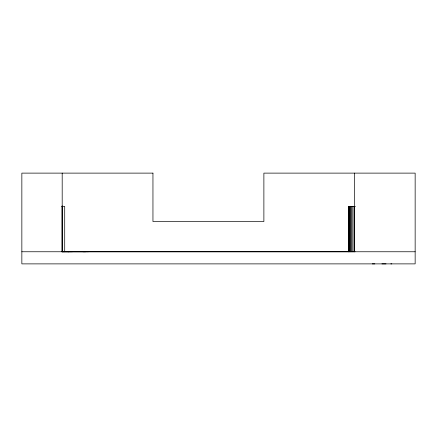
<?xml version="1.0" encoding="UTF-8"?>
<svg xmlns="http://www.w3.org/2000/svg" width="437" height="437" viewBox="0 0 437 437"><rect width="100%" height="100%" fill="white"/><g stroke="black" fill="none" stroke-linecap="round" stroke-linejoin="round"><path stroke-width="0.66" d="M62.191 173.118L62.191 251.761L63.37 251.778M354.642 251.761L354.642 173.118M68.068 251.778L72.427 251.75M390.825 263.882L391.809 263.882M61.655 206.401L64.709 206.401L64.709 251.778M355.396 206.401L348.589 206.401L348.589 251.778M21.85 251.761L415.15 251.761M61.655 251.778L355.123 251.778M372.291 263.882L374.82 263.882M381.927 263.882L386.018 263.882M88.405 251.75L62.191 251.734L62.191 205.893L62.196 251.756L68.735 251.778M82.899 251.75L85.499 251.778M354.167 206.401L354.167 251.778M352.883 206.401L352.883 251.778M351.758 206.401L351.758 251.778M350.802 206.401L350.802 251.778M350.01 206.401L350.01 251.778M349.392 206.401L349.392 251.778M348.945 206.401L348.945 251.778M348.682 206.401L348.682 251.778M152.95 173.118L21.85 173.118L21.85 263.882L415.15 263.882L415.15 173.118L263.882 173.118L263.882 221.526L152.95 221.526L152.95 173.118"/></g></svg>
